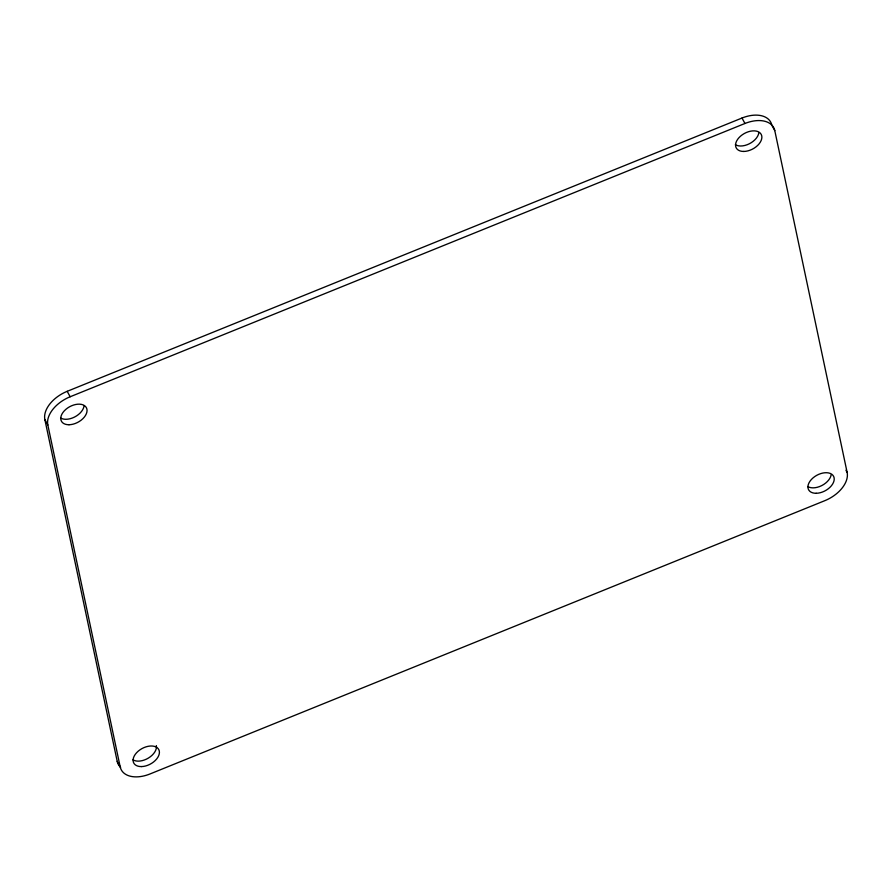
<?xml version="1.0" encoding="UTF-8"?>
<svg xmlns="http://www.w3.org/2000/svg" width="892" height="892" viewBox="0 0 892 892"><rect width="100%" height="100%" fill="white"/><g stroke="black" fill="none" stroke-linecap="round" stroke-linejoin="round"><path stroke-width="1.34" d="M67.19 391.32L741.999 118.034A28.41 17.606 -28.6 0 1 771.814 125.159L774.78 130.6L847.132 472.437A28.41 17.606 -28.6 0 1 824.81 500.68L150.001 773.966A28.41 17.606 -28.6 0 1 120.186 766.841L117.22 761.4L44.868 419.563A28.41 17.606 -28.6 0 1 67.19 391.32L70.156 396.762A28.41 17.606 -28.6 0 0 47.834 424.993L120.186 766.841M70.156 396.762L744.965 123.475A28.41 17.606 -28.6 0 1 774.78 130.6M741.999 118.034L744.965 123.475M845.951 470.262L847.132 472.437M44.868 419.563L47.834 424.993M831.177 474.745A14.205 8.809 -28.6 0 1 821.655 485.638A14.205 8.809 -28.6 0 1 807.751 486.553M758.824 132.908A14.205 8.809 -28.6 0 1 749.302 143.79A14.205 8.809 -28.6 0 1 735.398 144.705M156.323 745.567A14.205 8.809 -28.6 0 1 148.473 758.022A14.205 8.809 -28.6 0 1 132.941 759.839M84.004 406.195A14.205 8.809 -28.6 0 1 74.493 417.077A14.205 8.809 -28.6 0 1 60.578 417.991M120.643 767.365A28.41 17.606 -28.6 0 1 117.22 761.4M816.169 493.287A14.205 8.809 -28.6 0 0 834.098 477.722A14.205 8.809 -28.6 0 0 812.935 477.978A14.205 8.809 -28.6 0 0 816.169 493.287M743.817 151.45A14.205 8.809 -28.6 0 0 761.746 135.874A14.205 8.809 -28.6 0 0 740.572 136.13A14.205 8.809 -28.6 0 0 743.817 151.45M141.36 766.585A14.205 8.809 -28.6 0 0 159.289 751.008A14.205 8.809 -28.6 0 0 138.115 751.265A14.205 8.809 -28.6 0 0 141.36 766.585M68.996 424.737A14.205 8.809 -28.6 0 0 86.925 409.16A14.205 8.809 -28.6 0 0 65.763 409.428A14.205 8.809 -28.6 0 0 68.996 424.737"/></g></svg>
